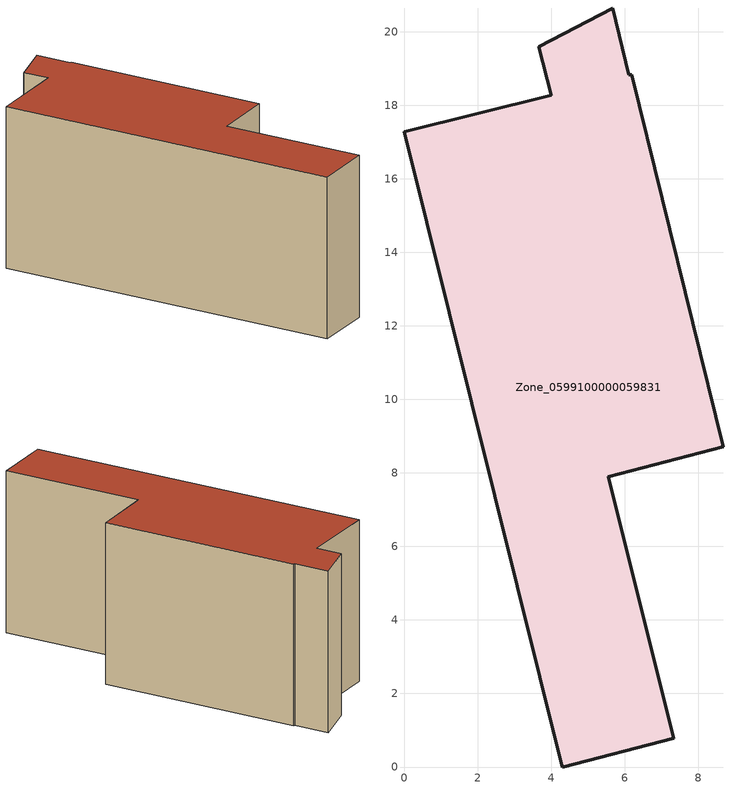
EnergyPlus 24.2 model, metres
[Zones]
Zone_0599100000059831
 floor ground (C_G): 6.12,18.84 6.19,18.84 8.69,8.71 5.56,7.9 7.34,0.78 4.31,0 0,17.28 4,18.28 3.67,19.59 5.68,20.65 z0
 wall outside (C_F): 4.31,0 7.34,0.78 5.56,7.9 8.69,8.71 6.19,18.84 6.12,18.84 5.68,20.65 3.67,19.59 4,18.28 0,17.28 4.31,0 z0:8.45
 roof outside (C_R): 3.67,19.59 4,18.28 0,17.28 4.31,0 7.34,0.78 5.56,7.9 8.69,8.71 6.19,18.84 6.12,18.84 5.68,20.65 z8.45
[BUILDING]
Pand.0599100000059831: North Axis=0; Terrain=City; Loads Convergence Tolerance Value=0.04; Temperature Convergence Tolerance Value=0.4; Solar Distribution=FullExterior; Maximum Number of Warmup Days=25; Minimum Number of Warmup Days=1
[Site:Location]
Rotterdam.The.Hague.AP_ZH_NLD Design_Conditions: Latitude=51.96; Longitude=4.45; Time Zone=1; Elevation=-4.5
[SITE:GROUNDTEMPERATURE:BUILDINGSURFACE]
18, 18, 18, 18, 18, 18, 18, 18, 18, 18, 18, 18
[MATERIAL] Thermal Absorptance=0.9; Solar Absorptance=0.7; Visible Absorptance=0.7
Name | Roughness | Thickness | Conductivity | Density | Specific Heat
G.TC.1975-1991 | MediumSmooth | 0.15 | 0.288461 | 540 | 1210
F.TC.1975-1991 | Rough | 0.3 | 0.230769 | 1920 | 840
R.TC.1975-1991 | MediumRough | 0.2 | 0.153846 | 1500 | 1000
[CONSTRUCTION]
C_G: G.TC.1975-1991
C_F: F.TC.1975-1991
C_R: R.TC.1975-1991
[ZONE]
Zone_0599100000059831: Type=1; Multiplier=1; Ceiling Height=Autocalculate; Volume=Autocalculate; Floor Area=autocalculate; Part of Total Floor Area=Yes
[ZONEINFILTRATION:DESIGNFLOWRATE]
Infil_Zone_0599100000059831: Zone or ZoneList or Space or SpaceList=Zone_0599100000059831; Schedule=AlwaysOn; Design Flow Rate Calculation Method=Flow/Area; Flow Rate per Floor Area=0.003; Constant Term Coefficient=1; Temperature Term Coefficient=0; Velocity Term Coefficient=0; Velocity Squared Term Coefficient=0
[HVACTEMPLATE:ZONE:IDEALLOADSAIRSYSTEM]
Zone_0599100000059831: Maximum Heating Supply Air Temperature=50; Minimum Cooling Supply Air Temperature=13; Maximum Heating Supply Air Humidity Ratio=0.0156; Minimum Cooling Supply Air Humidity Ratio=0.0077; Heating Limit=NoLimit; Cooling Limit=NoLimit; Dehumidification Control Type=ConstantSensibleHeatRatio; Cooling Sensible Heat Ratio=0.7; Dehumidification Setpoint=60; Humidification Control Type=None; Humidification Setpoint=30; Outdoor Air Method=None; Outdoor Air Flow Rate per Person=0.00944; Outdoor Air Flow Rate per Zone Floor Area=0; Outdoor Air Flow Rate per Zone=0; Demand Controlled Ventilation Type=None; Outdoor Air Economizer Type=NoEconomizer; Heat Recovery Type=None; Sensible Heat Recovery Effectiveness=0.7; Latent Heat Recovery Effectiveness=0.65
[ZONECONTROL:THERMOSTAT]
ThermostatControl_Zone_0599100000059831: Zone or ZoneList=Zone_0599100000059831; Control Type Schedule=DualSetpointControlType; Control 1=Thermostat_Zone_0599100000059831; Temperature Difference Between Cutout And Setpoint=0
[THERMOSTATSETPOINT:DUALSETPOINT]
Thermostat_Zone_0599100000059831: Heating Setpoint Temperature Schedule=HeatingSetpoint_Zone_0599100000059831; Cooling Setpoint Temperature Schedule=CoolingSetpoint_Zone_0599100000059831
[SCHEDULE:COMPACT]
HeatingSetpoint_Zone_0599100000059831: Through: 12/31, For: AllDays, Until: 24:00, 21
CoolingSetpoint_Zone_0599100000059831: Through: 12/31, For: AllDays, Until: 24:00, 24
DualSetpointControlType: Through: 12/31, For: AllDays, Until: 24:00, 4
AlwaysOn: Through: 12/31, For: AllDays, Until: 24:00, 1
